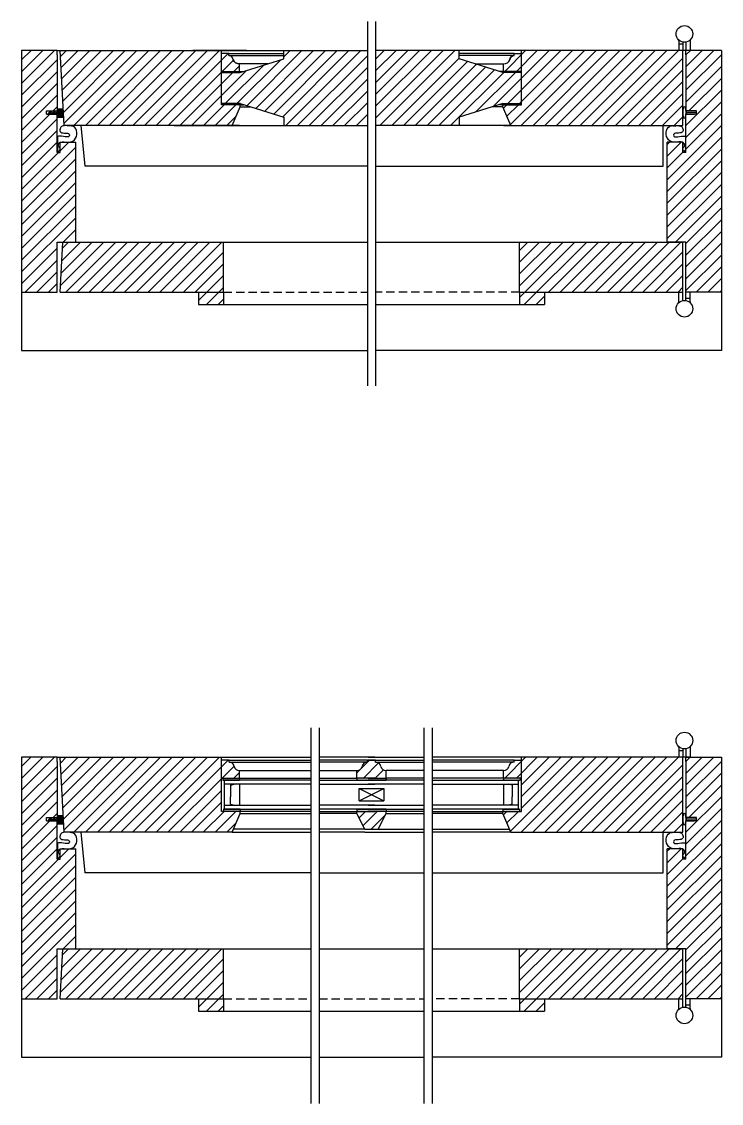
# Model space of a CAD drawing. Header units: inches. Extents: x 1985 to 11287, y 379 to 4336.
# Drawn here: x 7590.82 to 7611.83, y 3325.58 to 3358.05 of the extents above; entities that cross this region are included whole.
import ezdxf

# ---------------------------------------------------------------- set-up
doc = ezdxf.new("R2010")
doc.units = ezdxf.units.IN
doc.header["$MEASUREMENT"] = 0
doc.linetypes.add('HIDDEN', pattern=[0.375, 0.25, -0.125])
for name, color, linetype in [('glass 99', 6, 'CONTINUOUS'), ('glazing tape 99', 7, 'CONTINUOUS'), ('hardware 99', 94, 'CONTINUOUS'), ('hatch 99', 1, 'CONTINUOUS'), ('screen 99', 4, 'CONTINUOUS'), ('weatherstripping 99', 5, 'CONTINUOUS'), ('wood detail 99', 7, 'CONTINUOUS')]:
    doc.layers.add(name, color=color, linetype=linetype)
pattern_1 = [(45, (3330.23896, 5e-13), (-0.176776695, 0.176776695), [])]

msp = doc.modelspace()

# ---------------------------------------------------------------- hatches: boundary and pattern name
at = {"layer": 'glazing tape 99'}
h = msp.add_hatch(color=7, dxfattribs=at)
h.paths.add_polyline_path([(7596.820895, 3356.556291), (7596.820895, 3356.524991), (7597.359909, 3356.524991), (7597.359909, 3356.556291)])
h.paths.add_polyline_path([(7596.820895, 3355.587591), (7596.820895, 3355.556291), (7597.383409, 3355.556291), (7597.383409, 3355.587591)])
h = msp.add_hatch(color=7, dxfattribs=at)
h.paths.add_polyline_path([(7605.293691, 3356.556291), (7605.293691, 3356.524991), (7605.832705, 3356.524991), (7605.832705, 3356.556291)])
h.paths.add_polyline_path([(7605.832705, 3355.556291), (7605.832705, 3355.587591), (7605.270191, 3355.587591), (7605.270191, 3355.556291)])
h = msp.add_hatch(color=7, dxfattribs=at)
h.paths.add_polyline_path([(7597.359868, 3335.341863), (7596.859868, 3335.341863), (7596.859868, 3335.279363), (7597.359868, 3335.279363)])
h.paths.add_polyline_path([(7597.383368, 3334.404363), (7596.883368, 3334.404363), (7596.883368, 3334.341863), (7597.383368, 3334.341863)])
h = msp.add_hatch(color=7, dxfattribs=at)
h.paths.add_polyline_path([(7601.764308, 3335.341863), (7601.228593, 3335.341863), (7600.889308, 3335.341863), (7600.889308, 3335.279363), (7601.425022, 3335.279363), (7601.764308, 3335.279363)])
h.paths.add_polyline_path([(7601.764308, 3334.404363), (7601.228593, 3334.404363), (7600.889308, 3334.404363), (7600.889308, 3334.341863), (7601.425022, 3334.341863), (7601.764308, 3334.341863)])
h = msp.add_hatch(color=7, dxfattribs=at)
h.paths.add_polyline_path([(7605.793747, 3335.341863), (7605.293747, 3335.341863), (7605.293747, 3335.279363), (7605.793747, 3335.279363)])
h.paths.add_polyline_path([(7605.770247, 3334.404363), (7605.270247, 3334.404363), (7605.270247, 3334.341863), (7605.770247, 3334.341863)])
at = {"layer": 'hatch 99'}
h = msp.add_hatch(dxfattribs=at)
h.set_pattern_fill('ANSI31', color=256, scale=2, style=0)
h.set_pattern_definition(pattern_1)
h.paths.add_polyline_path([(7592.445883, 3354.431291), (7591.977053, 3354.431291), (7591.977053, 3354.118827), (7591.883395, 3354.118827), (7591.883395, 3355.274791), (7591.570895, 3355.274791), (7591.570895, 3355.368791), (7591.883395, 3355.368791), (7591.883395, 3357.056291), (7591.883395, 3357.181291), (7590.820883, 3357.181291), (7590.820883, 3349.931291), (7591.883383, 3349.931291), (7591.883383, 3351.431291), (7592.445883, 3351.431291)])
h = msp.add_hatch(dxfattribs=at)
h.set_pattern_fill('ANSI31', color=256, scale=2, style=0)
h.set_pattern_definition(pattern_1)
h.paths.add_polyline_path([(7597.359909, 3356.782791, -0.33870461), (7597.176859, 3356.907791, 0.411741612), (7597.044109, 3357.032791), (7597.044109, 3357.095291), (7596.820895, 3357.095291), (7596.820895, 3356.556291), (7597.359909, 3356.556291)], flags=17)
h.paths.add_polyline_path([(7596.820895, 3357.181291), (7595.726709, 3357.181291), (7591.977118, 3357.181291), (7592.095031, 3354.931291), (7597.142288, 3354.931291), (7597.383359, 3355.493791), (7597.383359, 3355.556291), (7596.820895, 3355.556291)])
h = msp.add_hatch(dxfattribs=at)
h.set_pattern_fill('ANSI31', color=256, scale=2, style=0)
h.set_pattern_definition(pattern_1)
h.paths.add_polyline_path([(7601.201808, 3357.181291), (7598.695909, 3357.181291), (7598.695909, 3356.931291), (7597.383409, 3356.524991), (7596.820895, 3356.524991), (7596.820895, 3355.587591), (7597.383409, 3355.587591), (7598.695909, 3355.181291), (7598.695909, 3354.931291), (7601.201808, 3354.931291)])
h = msp.add_hatch(dxfattribs=at)
h.set_pattern_fill('ANSI31', color=256, scale=2, style=0)
h.set_pattern_definition(pattern_1)
h.paths.add_polyline_path([(7610.676497, 3357.181291), (7605.832705, 3357.181291), (7605.832705, 3355.556291), (7605.270191, 3355.556291), (7605.270191, 3355.493791), (7605.511262, 3354.931291), (7610.676497, 3354.931291)])
h.paths.add_polyline_path([(7605.832705, 3357.095291), (7605.609491, 3357.095291), (7605.609491, 3357.032791), (7605.602801, 3357.032791, 0.396713131), (7605.476741, 3356.907791, -0.33870461), (7605.293691, 3356.782791), (7605.293691, 3356.556291), (7605.832705, 3356.556291)], flags=17)
h.paths.add_polyline_path([(7605.832705, 3356.524991), (7605.270191, 3356.524991), (7603.957691, 3356.931291), (7603.957691, 3357.181291), (7601.451808, 3357.181291), (7601.451808, 3354.931291), (7603.957691, 3354.931291), (7603.957691, 3355.181291), (7605.270191, 3355.587591), (7605.832705, 3355.587591)])
h = msp.add_hatch(dxfattribs=at)
h.set_pattern_fill('ANSI31', color=256, scale=2, style=0)
h.set_pattern_definition(pattern_1)
edge = h.paths.add_edge_path()
edge.add_line((7611.832732, 3357.181291), (7610.770224, 3357.181291))
edge.add_line((7610.770224, 3357.181291), (7610.770224, 3357.056291))
edge.add_line((7610.770224, 3357.056291), (7610.77022, 3357.056291))
edge.add_line((7610.77022, 3357.056291), (7610.770224, 3355.368791))
edge.add_line((7610.770224, 3355.368791), (7611.08272, 3355.368791))
edge.add_line((7611.08272, 3355.368791), (7611.08272, 3355.274791))
edge.add_line((7611.08272, 3355.274791), (7610.770224, 3355.274791))
edge.add_line((7610.770224, 3355.274791), (7610.770224, 3354.118827))
edge.add_line((7610.770224, 3354.118827), (7610.676562, 3354.118827))
edge.add_line((7610.676562, 3354.118827), (7610.676562, 3354.430731))
edge.add_spline(control_points=[(7610.503306, 3354.432968), (7610.575191, 3354.447544), (7610.703114, 3354.465183), (7610.742852, 3354.301099), (7610.652061, 3354.258001), (7610.68922, 3354.168548), (7610.75926, 3354.124332)], knot_values=[0.002756706, 0.002756706, 0.002756706, 0.002756706, 0.162430415, 0.217787302, 0.327082606, 0.496812861, 0.496812861, 0.496812861, 0.496812861], degree=3, periodic=0)
edge.add_line((7610.675385, 3354.431291), (7610.207732, 3354.431291))
edge.add_line((7610.207732, 3354.431291), (7610.207732, 3351.431291))
edge.add_line((7610.207732, 3351.431291), (7610.770232, 3351.431291))
edge.add_line((7610.770232, 3351.431291), (7610.770232, 3349.931291))
edge.add_line((7610.770232, 3349.931291), (7611.832732, 3349.931291))
edge.add_line((7611.832732, 3349.931291), (7611.832732, 3357.181291))
h = msp.add_hatch(dxfattribs=at)
h.set_pattern_fill('ANSI31', color=1, scale=2, style=0)
h.set_pattern_definition([(45, (6268.97849, 4314.25378), (-0.176776695, 0.176776695), [])])
h.paths.add_polyline_path([(7596.883383, 3349.931291), (7596.883383, 3351.431291), (7592.055695, 3351.431291), (7591.977083, 3349.931291)])
h.paths.add_polyline_path([(7596.883383, 3349.556291), (7596.883383, 3349.931291), (7596.133383, 3349.931291), (7596.133383, 3349.556291)])
h.paths.add_polyline_path([(7606.520232, 3349.556291), (7606.520232, 3349.931291), (7605.770232, 3349.931291), (7605.770232, 3349.556291)])
h.paths.add_polyline_path([(7610.676532, 3349.931291), (7610.676532, 3351.431291), (7605.770232, 3351.431291), (7605.770232, 3349.931291)])
h = msp.add_hatch(dxfattribs=at)
h.set_pattern_fill('ANSI31', color=256, scale=2, style=0)
h.set_pattern_definition(pattern_1)
h.paths.add_polyline_path([(7591.883395, 3334.060363), (7591.570895, 3334.060363), (7591.570895, 3334.154363), (7591.883395, 3334.154363), (7591.883395, 3335.841863), (7591.883395, 3335.966863), (7590.820883, 3335.966863), (7590.820883, 3328.716863), (7591.883383, 3328.716863), (7591.883383, 3330.216863), (7592.445883, 3330.216863), (7592.445883, 3333.216863), (7591.977053, 3333.216863), (7591.977053, 3332.904399), (7591.883395, 3332.904399)])
h = msp.add_hatch(dxfattribs=at)
h.set_pattern_fill('ANSI31', color=256, scale=2, style=0)
h.set_pattern_definition(pattern_1)
h.paths.add_polyline_path([(7597.359868, 3335.568363, -0.380557848), (7597.203139, 3335.696175, 0.374595674), (7597.050668, 3335.818363), (7597.050668, 3335.880863), (7596.820854, 3335.880863), (7596.820854, 3335.341863), (7597.359868, 3335.341863)], flags=17)
h.paths.add_polyline_path([(7596.820854, 3335.966863), (7591.977121, 3335.966863), (7592.095039, 3333.716863), (7597.142297, 3333.716863), (7597.383368, 3334.279363), (7597.383368, 3334.341863), (7596.820854, 3334.341863)])
h = msp.add_hatch(dxfattribs=at)
h.set_pattern_fill('ANSI31', color=256, scale=2, style=0)
h.set_pattern_definition(pattern_1)
h.paths.add_polyline_path([(7601.608058, 3335.693363, 0.375199902), (7601.451808, 3335.818363), (7601.451808, 3335.880863), (7601.228593, 3335.880863), (7601.201808, 3335.880863), (7601.201808, 3335.818363), (7601.188685, 3335.818363, 0.350781059), (7601.045558, 3335.693363, -0.375199902), (7600.889308, 3335.568363), (7600.889308, 3335.341863), (7601.425022, 3335.341863), (7601.764308, 3335.341863), (7601.764308, 3335.568363, -0.375199902)])
h.paths.add_polyline_path([(7601.764308, 3334.279363), (7601.764308, 3334.341863), (7601.228593, 3334.341863), (7600.889308, 3334.341863), (7600.889308, 3334.279363), (7601.130379, 3333.802863), (7601.523236, 3333.802863)])
h = msp.add_hatch(dxfattribs=at)
h.set_pattern_fill('ANSI31', color=256, scale=2, style=0)
h.set_pattern_definition(pattern_1)
h.paths.add_polyline_path([(7605.832761, 3335.880863), (7605.606247, 3335.880863), (7605.606247, 3335.818363), (7605.593125, 3335.818363, 0.350781059), (7605.449997, 3335.693363, -0.375199902), (7605.293747, 3335.568363), (7605.293747, 3335.341863), (7605.832761, 3335.341863)], flags=17)
h.paths.add_polyline_path([(7610.676497, 3335.966863), (7605.832761, 3335.966863), (7605.832761, 3334.341863), (7605.270247, 3334.341863), (7605.270247, 3334.279363), (7605.511318, 3333.716863), (7610.676497, 3333.716863)])
h = msp.add_hatch(dxfattribs=at)
h.set_pattern_fill('ANSI31', color=256, scale=2, style=0)
h.set_pattern_definition(pattern_1)
edge = h.paths.add_edge_path()
edge.add_line((7611.832732, 3335.966863), (7610.770224, 3335.966863))
edge.add_line((7610.770224, 3335.966863), (7610.770224, 3335.841863))
edge.add_line((7610.770224, 3335.841863), (7610.77022, 3335.841863))
edge.add_line((7610.77022, 3335.841863), (7610.770224, 3334.154363))
edge.add_line((7610.770224, 3334.154363), (7611.08272, 3334.154363))
edge.add_line((7611.08272, 3334.154363), (7611.08272, 3334.060363))
edge.add_line((7611.08272, 3334.060363), (7610.770224, 3334.060363))
edge.add_line((7610.770224, 3334.060363), (7610.770224, 3332.904399))
edge.add_line((7610.770224, 3332.904399), (7610.676562, 3332.904399))
edge.add_line((7610.676562, 3332.904399), (7610.676562, 3333.216303))
edge.add_spline(control_points=[(7610.503306, 3333.218539), (7610.575191, 3333.233116), (7610.703114, 3333.250754), (7610.742852, 3333.086671), (7610.652061, 3333.043573), (7610.68922, 3332.954119), (7610.75926, 3332.909903)], knot_values=[0.002756706, 0.002756706, 0.002756706, 0.002756706, 0.162430415, 0.217787302, 0.327082606, 0.496812861, 0.496812861, 0.496812861, 0.496812861], degree=3, periodic=0)
edge.add_line((7610.675385, 3333.216863), (7610.207732, 3333.216863))
edge.add_line((7610.207732, 3333.216863), (7610.207732, 3330.216863))
edge.add_line((7610.207732, 3330.216863), (7610.770232, 3330.216863))
edge.add_line((7610.770232, 3330.216863), (7610.770232, 3328.716863))
edge.add_line((7610.770232, 3328.716863), (7611.832732, 3328.716863))
edge.add_line((7611.832732, 3328.716863), (7611.832732, 3335.966863))
h = msp.add_hatch(dxfattribs=at)
h.set_pattern_fill('ANSI31', color=1, scale=2, style=0)
h.set_pattern_definition([(45, (6268.97849, 4293.03935), (-0.176776695, 0.176776695), [])])
h.paths.add_polyline_path([(7596.883383, 3328.716863), (7596.883383, 3330.216863), (7592.055695, 3330.216863), (7591.977083, 3328.716863)])
h.paths.add_polyline_path([(7596.883383, 3328.341863), (7596.883383, 3328.716863), (7596.133383, 3328.716863), (7596.133383, 3328.341863)])
h.paths.add_polyline_path([(7606.520232, 3328.341863), (7606.520232, 3328.716863), (7605.770232, 3328.716863), (7605.770232, 3328.341863)])
h.paths.add_polyline_path([(7610.676532, 3328.716863), (7610.676532, 3330.216863), (7605.770232, 3330.216863), (7605.770232, 3328.716863)])
at = {"layer": 'weatherstripping 99', "lineweight": 30}
for points in [[(7591.914395, 3355.431291), (7591.883422, 3355.431291), (7591.883403, 3355.33577), (7591.849813, 3355.306043), (7591.790019, 3355.306043), (7591.833556, 3355.368291), (7591.805259, 3355.368291), (7591.761722, 3355.306043), (7591.682834, 3355.306043), (7591.72637, 3355.368291), (7591.698073, 3355.368291), (7591.631549, 3355.289543), (7591.631549, 3355.274791), (7591.883391, 3355.274791), (7591.883373, 3355.181291), (7591.914395, 3355.181291)], [(7591.914395, 3334.216863), (7591.883422, 3334.216863), (7591.883403, 3334.121342), (7591.849813, 3334.091615), (7591.790019, 3334.091615), (7591.833556, 3334.153863), (7591.805259, 3334.153863), (7591.761722, 3334.091615), (7591.682834, 3334.091615), (7591.72637, 3334.153863), (7591.698073, 3334.153863), (7591.631549, 3334.075115), (7591.631549, 3334.060363), (7591.883391, 3334.060363), (7591.883373, 3333.966863), (7591.914395, 3333.966863)]]:
    msp.add_hatch(color=5, dxfattribs=at).paths.add_polyline_path(points)
h = msp.add_hatch(dxfattribs=at)
h.set_pattern_fill('ANSI36', color=5, scale=0.125, angle=315, style=0)
h.set_pattern_definition([(0, (7779.706804, 1765.20934), (0.02734375, 0.015625), [0.0390625, -0.0078125, 0, -0.0078125])])
h.paths.add_polyline_path([(7592.068835, 3355.431291), (7591.914395, 3355.431291), (7591.914395, 3355.181291), (7592.081937, 3355.181291)])
h = msp.add_hatch(dxfattribs=at)
h.set_pattern_fill('ANSI36', color=5, scale=0.125, angle=315, style=0)
h.set_pattern_definition([(0, (7779.706804, 1743.994911), (0.02734375, 0.015625), [0.0390625, -0.0078125, 0, -0.0078125])])
h.paths.add_polyline_path([(7592.068835, 3334.216863), (7591.914395, 3334.216863), (7591.914395, 3333.966863), (7592.081937, 3333.966863)])

# ---------------------------------------------------------------- linework, layer by layer
at = {"layer": 'glass 99', "color": 6}
for p, q in [((7599.503643, 3335.279363), (7596.859868, 3335.279363)), ((7596.914554, 3334.404363), (7596.914554, 3335.279363)), ((7599.503643, 3335.154363), (7596.914554, 3335.154363)), ((7597.095488, 3335.124372), (7597.203271, 3335.154363)), ((7597.095488, 3335.124372), (7597.095488, 3334.779363)), ((7597.359868, 3335.154363), (7597.359868, 3334.529363)), ((7599.753643, 3335.279363), (7601.425022, 3335.279363)), ((7599.753643, 3335.154363), (7601.425022, 3335.154363)), ((7602.899972, 3335.279363), (7601.228593, 3335.279363)), ((7602.899972, 3335.154363), (7601.228593, 3335.154363)), ((7603.149972, 3335.279363), (7605.793747, 3335.279363)), ((7603.149972, 3335.154363), (7605.739061, 3335.154363)), ((7605.291373, 3335.154363), (7605.291373, 3334.529363)), ((7605.555753, 3335.124372), (7605.44797, 3335.154363)), ((7605.555753, 3335.124372), (7605.555753, 3334.779363)), ((7605.739061, 3334.404363), (7605.739061, 3335.279363)), ((7600.951808, 3334.654363), (7600.951808, 3335.029363)), ((7600.951808, 3335.029363), (7601.701808, 3335.029363)), ((7600.951808, 3334.654363), (7601.701808, 3335.029363)), ((7600.951808, 3335.029363), (7601.701808, 3334.654363)), ((7601.701808, 3335.029363), (7601.701808, 3334.654363)), ((7596.914554, 3334.529363), (7599.503643, 3334.529363)), ((7597.095488, 3334.559354), (7597.095488, 3334.779363)), ((7597.095488, 3334.559354), (7597.203271, 3334.529363)), ((7601.425022, 3334.529363), (7599.753643, 3334.529363)), ((7600.951808, 3334.654363), (7601.701808, 3334.654363)), ((7601.228593, 3334.529363), (7602.899972, 3334.529363)), ((7605.739061, 3334.529363), (7603.149972, 3334.529363)), ((7605.555753, 3334.559354), (7605.44797, 3334.529363)), ((7605.555753, 3334.559354), (7605.555753, 3334.779363)), ((7596.883368, 3334.404363), (7599.503643, 3334.404363)), ((7601.425022, 3334.404363), (7599.753643, 3334.404363)), ((7601.228593, 3334.404363), (7602.899972, 3334.404363)), ((7605.770247, 3334.404363), (7603.149972, 3334.404363))]:
    msp.add_line(p, q, dxfattribs=at)
at = {"layer": 'glazing tape 99', "color": 7}
for p, q in [((7596.859868, 3335.341863), (7596.859868, 3335.279363)), ((7597.359868, 3335.341863), (7597.359868, 3335.279363)), ((7605.293747, 3335.341863), (7605.293747, 3335.279363)), ((7605.793747, 3335.341863), (7605.793747, 3335.279363))]:
    msp.add_line(p, q, dxfattribs=at)
at = {"layer": 'glazing tape 99'}
for p, q in [((7596.859868, 3335.279363), (7597.359868, 3335.279363)), ((7600.889308, 3335.341863), (7600.889308, 3335.279363)), ((7600.889308, 3335.279363), (7601.764308, 3335.279363)), ((7601.764308, 3335.341863), (7601.764308, 3335.279363)), ((7605.293747, 3335.279363), (7605.793747, 3335.279363)), ((7597.383368, 3334.404363), (7596.883368, 3334.404363)), ((7596.883368, 3334.404363), (7596.883368, 3334.341863)), ((7597.383368, 3334.404363), (7597.383368, 3334.341863)), ((7600.889308, 3334.404363), (7600.889308, 3334.341863)), ((7600.889308, 3334.404363), (7601.425022, 3334.404363)), ((7601.764308, 3334.404363), (7601.228593, 3334.404363)), ((7601.764308, 3334.404363), (7601.764308, 3334.341863)), ((7605.270247, 3334.404363), (7605.770247, 3334.404363)), ((7605.270247, 3334.404363), (7605.270247, 3334.341863)), ((7605.770247, 3334.404363), (7605.770247, 3334.341863))]:
    msp.add_line(p, q, dxfattribs=at)
at = {"layer": 'hardware 99', "color": 94}
for p, q in [((7610.551497, 3357.474579), (7610.551497, 3357.181291)), ((7610.676497, 3357.368791), (7610.551497, 3357.368791)), ((7610.676497, 3357.435723), (7610.676497, 3357.181291)), ((7610.770224, 3357.435723), (7610.770224, 3357.181291)), ((7610.895224, 3357.474579), (7610.895224, 3357.181291)), ((7610.551505, 3349.638004), (7610.551505, 3349.931291)), ((7610.676505, 3349.67686), (7610.676505, 3349.931291)), ((7610.770232, 3349.67686), (7610.770232, 3349.931291)), ((7610.770232, 3349.743791), (7610.895232, 3349.743791)), ((7610.895232, 3349.638004), (7610.895232, 3349.931291)), ((7610.551497, 3336.260151), (7610.551497, 3335.966863)), ((7610.676497, 3336.154363), (7610.551497, 3336.154363)), ((7610.676497, 3336.221295), (7610.676497, 3335.966863)), ((7610.770224, 3336.221295), (7610.770224, 3335.966863)), ((7610.895224, 3336.260151), (7610.895224, 3335.966863)), ((7610.551505, 3328.423576), (7610.551505, 3328.716863)), ((7610.676505, 3328.462432), (7610.676505, 3328.716863)), ((7610.770232, 3328.462432), (7610.770232, 3328.716863)), ((7610.895232, 3328.423576), (7610.895232, 3328.716863)), ((7610.770232, 3328.529363), (7610.895232, 3328.529363))]:
    msp.add_line(p, q, dxfattribs=at)
at = {"layer": 'hardware 99'}
msp.add_line((7610.885641, 3335.966863), (7610.770224, 3335.966863), dxfattribs=at)
at = {"layer": 'hardware 99', "color": 94}
for centre in [(7610.723361, 3357.681291), (7610.723368, 3349.431291), (7610.723361, 3336.466863), (7610.723368, 3328.216863)]:
    msp.add_circle(centre, 0.25, dxfattribs=at)
for centre, start, end in [((7610.488997, 3357.474579), 0, 41.4128763), ((7610.957724, 3357.474579), 138.5871237, 180), ((7610.489005, 3349.638004), 318.5871237, 0), ((7610.957732, 3349.638004), 180, 221.4128763), ((7610.488997, 3336.260151), 0, 41.4128763), ((7610.957724, 3336.260151), 138.5871237, 180), ((7610.489005, 3328.423576), 318.5871237, 0), ((7610.957732, 3328.423576), 180, 221.4128763)]:
    msp.add_arc(centre, 0.0625, start, end, dxfattribs=at)
at = {"layer": 'screen 99', "color": 4, "linetype": 'HIDDEN'}
for p, q in [((7596.883383, 3349.931291), (7601.201808, 3349.931291)), ((7605.770232, 3349.931291), (7601.451808, 3349.931291)), ((7596.883383, 3328.716863), (7599.503643, 3328.716863)), ((7599.753643, 3328.716863), (7602.899972, 3328.716863)), ((7605.770232, 3328.716863), (7603.149972, 3328.716863))]:
    msp.add_line(p, q, dxfattribs=at)
at = {"layer": 'weatherstripping 99', "color": 5, "lineweight": 30}
for p, q in [((7591.631549, 3355.289543), (7591.698073, 3355.368291)), ((7591.631549, 3355.289543), (7591.631549, 3355.274791)), ((7591.631549, 3355.274791), (7591.631549, 3355.289543)), ((7591.883391, 3355.274791), (7591.631549, 3355.274791)), ((7591.682834, 3355.306043), (7591.72637, 3355.368291)), ((7591.761722, 3355.306043), (7591.682834, 3355.306043)), ((7591.698073, 3355.368291), (7591.72637, 3355.368291)), ((7591.761722, 3355.306043), (7591.805259, 3355.368291)), ((7591.790019, 3355.306043), (7591.833556, 3355.368291)), ((7591.849813, 3355.306043), (7591.790019, 3355.306043)), ((7591.805259, 3355.368291), (7591.833556, 3355.368291)), ((7591.883403, 3355.33577), (7591.849813, 3355.306043)), ((7591.883391, 3355.274791), (7591.883373, 3355.181291)), ((7591.883422, 3355.431291), (7591.883403, 3355.33577)), ((7591.883422, 3355.431291), (7592.068835, 3355.431291)), ((7591.914395, 3355.181291), (7591.914395, 3355.431291)), ((7592.081937, 3355.181291), (7592.068835, 3355.431291)), ((7611.053316, 3355.321791), (7610.772066, 3355.321791)), ((7591.883373, 3355.181291), (7592.081937, 3355.181291)), ((7591.894355, 3354.598118), (7591.894355, 3354.124332)), ((7610.75926, 3354.598118), (7610.75926, 3354.124332)), ((7591.631549, 3334.075115), (7591.698073, 3334.153863)), ((7591.682834, 3334.091615), (7591.72637, 3334.153863)), ((7591.698073, 3334.153863), (7591.72637, 3334.153863)), ((7591.761722, 3334.091615), (7591.805259, 3334.153863)), ((7591.790019, 3334.091615), (7591.833556, 3334.153863)), ((7591.805259, 3334.153863), (7591.833556, 3334.153863)), ((7591.883422, 3334.216863), (7591.883403, 3334.121342)), ((7591.883422, 3334.216863), (7592.068835, 3334.216863)), ((7591.914395, 3333.966863), (7591.914395, 3334.216863)), ((7592.081937, 3333.966863), (7592.068835, 3334.216863)), ((7591.631549, 3334.075115), (7591.631549, 3334.060363)), ((7591.631549, 3334.060363), (7591.631549, 3334.075115)), ((7591.883391, 3334.060363), (7591.631549, 3334.060363)), ((7591.761722, 3334.091615), (7591.682834, 3334.091615)), ((7591.849813, 3334.091615), (7591.790019, 3334.091615)), ((7591.883403, 3334.121342), (7591.849813, 3334.091615)), ((7591.883391, 3334.060363), (7591.883373, 3333.966863)), ((7591.883373, 3333.966863), (7592.081937, 3333.966863)), ((7611.053316, 3334.107363), (7610.772066, 3334.107363)), ((7591.894355, 3333.38369), (7591.894355, 3332.909903)), ((7610.75926, 3333.38369), (7610.75926, 3332.909903))]:
    msp.add_line(p, q, dxfattribs=at)
at = {"layer": 'weatherstripping 99'}
for p, q in [((7610.772066, 3355.368791), (7610.772066, 3355.274791)), ((7610.772066, 3334.154363), (7610.772066, 3334.060363))]:
    msp.add_line(p, q, dxfattribs=at)
at = {"layer": 'weatherstripping 99', "color": 5, "lineweight": 30}
for centre, radius, start, end in [((7612.168651, 3355.321791), 1.490314, 175.5422501, 184.4577651), ((7610.719485, 3355.451963), 0.039346, 44.9078748, 201.3716879), ((7610.255027, 3355.321794), 0.517039, 342.211976, 17.7871245), ((7592.277655, 3354.648245), 0.272391, 68.1531508, 90.3367326), ((7610.37596, 3354.648245), 0.272391, 89.6632674, 111.8468492), ((7610.719485, 3355.19162), 0.039346, 158.6283299, 315.092152), ((7612.168651, 3334.107363), 1.490314, 175.5422501, 184.4577651), ((7610.719485, 3334.237535), 0.039346, 44.9078748, 201.3716879), ((7610.255027, 3334.107366), 0.517039, 342.211976, 17.7871245), ((7610.719485, 3333.977192), 0.039346, 158.6283299, 315.092152), ((7592.277655, 3333.433816), 0.272391, 68.1531508, 90.3367326), ((7610.37596, 3333.433816), 0.272391, 89.6632674, 111.8468492)]:
    msp.add_arc(centre, radius, start, end, dxfattribs=at)
for points, knots in [([(7592.276054, 3354.920631), (7592.139046, 3354.931706), (7592.044763, 3354.92501), (7591.98246, 3354.881268), (7591.937451, 3354.652989), (7592.260411, 3354.748921), (7592.262048, 3354.524082), (7591.950297, 3354.646495), (7591.894355, 3354.598118)], [0, 0, 0, 0, 0.083614321, 0.208464293, 0.316031641, 0.607589822, 0.683535209, 1.009413891, 1.009413891, 1.009413891, 1.009413891]), ([(7610.377561, 3354.920631), (7610.514569, 3354.931706), (7610.608852, 3354.92501), (7610.671155, 3354.881268), (7610.716164, 3354.652989), (7610.393204, 3354.748921), (7610.391567, 3354.524082), (7610.703318, 3354.646495), (7610.75926, 3354.598118)], [0, 0, 0, 0, 0.083614321, 0.208464293, 0.316031641, 0.607589822, 0.683535209, 1.009413891, 1.009413891, 1.009413891, 1.009413891]), ([(7592.150309, 3354.432968), (7592.250545, 3354.436389), (7592.499983, 3354.436169), (7592.50654, 3354.849644), (7592.379019, 3354.901073)], [0, 0, 0, 0, 0.2460489598, 0.6041502785, 0.6041502785, 0.6041502785, 0.6041502785]), ([(7610.503306, 3354.432968), (7610.40307, 3354.436389), (7610.153632, 3354.436169), (7610.147075, 3354.849644), (7610.274596, 3354.901073)], [0, 0, 0, 0, 0.2460489598, 0.6041502785, 0.6041502785, 0.6041502785, 0.6041502785]), ([(7591.894355, 3354.124332), (7591.964395, 3354.168548), (7592.001554, 3354.258001), (7591.910763, 3354.301099), (7591.950501, 3354.465183), (7592.078424, 3354.447544), (7592.150309, 3354.432968)], [0.0027567057, 0.0027567057, 0.0027567057, 0.0027567057, 0.1724869609, 0.2817822642, 0.3371391511, 0.4968128609, 0.4968128609, 0.4968128609, 0.4968128609]), ([(7610.75926, 3354.124332), (7610.68922, 3354.168548), (7610.652061, 3354.258001), (7610.742852, 3354.301099), (7610.703114, 3354.465183), (7610.575191, 3354.447544), (7610.503306, 3354.432968)], [0.0027567057, 0.0027567057, 0.0027567057, 0.0027567057, 0.1724869609, 0.2817822642, 0.3371391511, 0.4968128609, 0.4968128609, 0.4968128609, 0.4968128609]), ([(7592.276054, 3333.706203), (7592.139046, 3333.717278), (7592.044763, 3333.710582), (7591.98246, 3333.66684), (7591.937451, 3333.43856), (7592.260411, 3333.534493), (7592.262048, 3333.309654), (7591.950297, 3333.432067), (7591.894355, 3333.38369)], [0, 0, 0, 0, 0.083614321, 0.208464293, 0.316031641, 0.607589822, 0.683535209, 1.009413891, 1.009413891, 1.009413891, 1.009413891]), ([(7592.150309, 3333.218539), (7592.250545, 3333.22196), (7592.499983, 3333.22174), (7592.50654, 3333.635215), (7592.379019, 3333.686645)], [0, 0, 0, 0, 0.2460489598, 0.6041502785, 0.6041502785, 0.6041502785, 0.6041502785]), ([(7610.503306, 3333.218539), (7610.40307, 3333.22196), (7610.153632, 3333.22174), (7610.147075, 3333.635215), (7610.274596, 3333.686645)], [0, 0, 0, 0, 0.2460489598, 0.6041502785, 0.6041502785, 0.6041502785, 0.6041502785]), ([(7610.377561, 3333.706203), (7610.514569, 3333.717278), (7610.608852, 3333.710582), (7610.671155, 3333.66684), (7610.716164, 3333.43856), (7610.393204, 3333.534493), (7610.391567, 3333.309654), (7610.703318, 3333.432067), (7610.75926, 3333.38369)], [0, 0, 0, 0, 0.083614321, 0.208464293, 0.316031641, 0.607589822, 0.683535209, 1.009413891, 1.009413891, 1.009413891, 1.009413891]), ([(7591.894355, 3332.909903), (7591.964395, 3332.954119), (7592.001554, 3333.043573), (7591.910763, 3333.086671), (7591.950501, 3333.250754), (7592.078424, 3333.233116), (7592.150309, 3333.218539)], [0.0027567057, 0.0027567057, 0.0027567057, 0.0027567057, 0.1724869609, 0.2817822642, 0.3371391511, 0.4968128609, 0.4968128609, 0.4968128609, 0.4968128609]), ([(7610.75926, 3332.909903), (7610.68922, 3332.954119), (7610.652061, 3333.043573), (7610.742852, 3333.086671), (7610.703114, 3333.250754), (7610.575191, 3333.233116), (7610.503306, 3333.218539)], [0.0027567057, 0.0027567057, 0.0027567057, 0.0027567057, 0.1724869609, 0.2817822642, 0.3371391511, 0.4968128609, 0.4968128609, 0.4968128609, 0.4968128609])]:
    msp.add_open_spline(points, degree=3, knots=knots, dxfattribs=at)
at = {"layer": 'wood detail 99'}
for p, q in [((7601.201808, 3358.049786), (7601.201808, 3347.114338)), ((7601.451808, 3358.049786), (7601.451808, 3347.114338)), ((7591.883395, 3357.056291), (7591.883395, 3355.368791)), ((7592.095031, 3354.931291), (7591.977118, 3357.181291)), ((7595.726709, 3357.181291), (7596.820895, 3357.181291)), ((7597.576368, 3357.181291), (7595.959188, 3357.181291)), ((7596.820895, 3357.181291), (7598.852059, 3357.181291)), ((7596.820895, 3357.181291), (7598.581574, 3357.181291)), ((7596.820895, 3357.181291), (7598.695909, 3357.181291)), ((7597.383409, 3356.524991), (7598.695909, 3356.931291)), ((7598.695909, 3357.181291), (7601.201858, 3357.181291)), ((7598.695909, 3356.931291), (7598.695909, 3357.181291)), ((7598.852059, 3357.181291), (7601.201808, 3357.181291)), ((7603.957691, 3357.181291), (7601.451808, 3357.181291)), ((7605.832705, 3357.181291), (7603.957691, 3357.181291)), ((7603.957691, 3356.931291), (7603.957691, 3357.181291)), ((7605.270191, 3356.524991), (7603.957691, 3356.931291)), ((7605.832705, 3357.181291), (7604.072026, 3357.181291)), ((7610.676497, 3354.931291), (7610.676497, 3357.181291)), ((7610.77022, 3357.056291), (7610.770224, 3355.368791)), ((7611.832732, 3357.181291), (7610.770224, 3357.181291)), ((7597.945909, 3356.782791), (7597.359909, 3356.782791)), ((7598.216199, 3356.782791), (7597.359909, 3356.782791)), ((7604.437401, 3356.782791), (7605.293691, 3356.782791)), ((7604.707691, 3356.782791), (7605.293691, 3356.782791)), ((7597.383409, 3355.587591), (7596.820895, 3355.587591)), ((7597.383409, 3355.493791), (7597.383409, 3355.587591)), ((7597.383409, 3355.587591), (7598.695909, 3355.181291)), ((7605.270191, 3355.587591), (7603.957691, 3355.181291)), ((7605.270191, 3355.493791), (7605.270191, 3355.587591)), ((7605.270191, 3355.587591), (7605.832705, 3355.587591)), ((7591.570895, 3355.368791), (7591.883391, 3355.368791)), ((7591.570895, 3355.274791), (7591.883391, 3355.274791)), ((7597.383359, 3355.556291), (7596.820895, 3355.556291)), ((7597.383359, 3355.556291), (7596.820895, 3355.556291)), ((7597.383409, 3355.556291), (7596.820895, 3355.556291)), ((7597.383409, 3355.556291), (7596.820895, 3355.556291)), ((7597.383409, 3355.556291), (7596.820895, 3355.556291)), ((7597.383359, 3355.493791), (7597.383359, 3355.556291)), ((7597.383359, 3355.493791), (7597.383359, 3355.556291)), ((7597.383409, 3355.493791), (7597.383409, 3355.556291)), ((7597.383409, 3355.493791), (7597.383409, 3355.556291)), ((7597.383409, 3355.493791), (7597.686418, 3355.493791)), ((7605.270191, 3355.493791), (7604.967182, 3355.493791)), ((7605.270191, 3355.493791), (7605.270191, 3355.556291)), ((7605.270191, 3355.556291), (7605.832705, 3355.556291)), ((7605.270191, 3355.556291), (7605.832705, 3355.556291)), ((7605.270191, 3355.493791), (7605.270191, 3355.556291)), ((7605.270191, 3355.556291), (7605.832705, 3355.556291)), ((7611.08272, 3355.368791), (7610.770224, 3355.368791)), ((7611.08272, 3355.274791), (7610.770224, 3355.274791)), ((7595.400816, 3354.931291), (7597.142288, 3354.931291)), ((7597.142288, 3354.931291), (7598.852059, 3354.931291)), ((7597.142288, 3354.931291), (7601.201808, 3354.931291)), ((7597.142338, 3354.931291), (7598.581574, 3354.931291)), ((7597.142338, 3354.931291), (7601.201858, 3354.931291)), ((7597.142338, 3354.931291), (7598.695909, 3354.931291)), ((7597.366597, 3354.931291), (7601.201808, 3354.931291)), ((7598.695909, 3355.181291), (7598.695909, 3354.931291)), ((7598.695909, 3354.931291), (7601.201858, 3354.931291)), ((7598.852059, 3354.931291), (7601.201808, 3354.931291)), ((7605.287018, 3354.931291), (7601.451808, 3354.931291)), ((7605.511262, 3354.931291), (7601.451808, 3354.931291)), ((7603.957691, 3354.931291), (7601.451808, 3354.931291)), ((7603.957691, 3355.181291), (7603.957691, 3354.931291)), ((7605.511262, 3354.931291), (7603.957691, 3354.931291)), ((7605.511262, 3354.931291), (7604.072026, 3354.931291)), ((7610.082832, 3353.712291), (7610.082832, 3354.931291)), ((7591.883383, 3351.431291), (7592.445883, 3351.431291)), ((7610.770232, 3351.431291), (7610.207732, 3351.431291)), ((7590.820883, 3349.931291), (7590.820883, 3348.181291)), ((7590.820883, 3349.931291), (7591.883383, 3349.931291)), ((7611.832732, 3349.931291), (7610.770232, 3349.931291)), ((7611.832732, 3349.931291), (7611.832732, 3348.181291)), ((7590.820883, 3348.181291), (7601.201808, 3348.181291)), ((7611.832732, 3348.181291), (7601.451808, 3348.181291)), ((7599.503643, 3336.84461), (7599.503643, 3325.57548)), ((7599.753643, 3336.84461), (7599.753643, 3325.57548)), ((7602.899972, 3336.84461), (7602.899972, 3325.57548)), ((7603.149972, 3336.84461), (7603.149972, 3325.57548)), ((7591.883395, 3335.841863), (7591.883395, 3334.154363)), ((7592.095039, 3333.716863), (7591.977121, 3335.966863)), ((7596.820854, 3335.966863), (7599.503643, 3335.966863)), ((7597.050668, 3335.880863), (7599.503643, 3335.880863)), ((7597.050668, 3335.818363), (7599.503643, 3335.818363)), ((7601.425022, 3335.966863), (7599.753643, 3335.966863)), ((7601.201808, 3335.880863), (7599.753643, 3335.880863)), ((7601.201808, 3335.818363), (7599.753643, 3335.818363)), ((7601.228593, 3335.966863), (7602.899972, 3335.966863)), ((7601.451808, 3335.880863), (7602.899972, 3335.880863)), ((7601.451808, 3335.818363), (7602.899972, 3335.818363)), ((7605.832761, 3335.966863), (7603.149972, 3335.966863)), ((7605.606247, 3335.880863), (7603.149972, 3335.880863)), ((7605.606247, 3335.818363), (7603.149972, 3335.818363)), ((7610.676497, 3333.716863), (7610.676497, 3335.966863)), ((7610.77022, 3335.841863), (7610.770224, 3334.154363)), ((7597.359868, 3335.568363), (7599.503643, 3335.568363)), ((7599.753643, 3335.568363), (7600.889308, 3335.568363)), ((7602.899972, 3335.568363), (7601.764308, 3335.568363)), ((7605.293747, 3335.568363), (7603.149972, 3335.568363)), ((7597.359868, 3335.341863), (7599.503643, 3335.341863)), ((7599.753643, 3335.341863), (7600.889308, 3335.341863)), ((7602.899972, 3335.341863), (7601.764308, 3335.341863)), ((7605.293747, 3335.341863), (7603.149972, 3335.341863)), ((7591.570895, 3334.154363), (7591.883391, 3334.154363)), ((7597.383368, 3334.341863), (7596.820854, 3334.341863)), ((7597.383368, 3334.279363), (7597.383368, 3334.341863)), ((7599.503643, 3334.341863), (7597.383368, 3334.341863)), ((7599.753643, 3334.341863), (7600.889308, 3334.341863)), ((7600.889308, 3334.341863), (7601.425022, 3334.341863)), ((7600.889308, 3334.279363), (7600.889308, 3334.341863)), ((7601.764308, 3334.341863), (7601.228593, 3334.341863)), ((7601.764308, 3334.279363), (7601.764308, 3334.341863)), ((7602.899972, 3334.341863), (7601.764308, 3334.341863)), ((7603.149972, 3334.341863), (7605.270247, 3334.341863)), ((7605.270247, 3334.341863), (7605.832761, 3334.341863)), ((7605.270247, 3334.279363), (7605.270247, 3334.341863)), ((7611.08272, 3334.154363), (7610.770224, 3334.154363)), ((7591.570895, 3334.060363), (7591.883391, 3334.060363)), ((7611.08272, 3334.060363), (7610.770224, 3334.060363)), ((7597.142297, 3333.716863), (7599.503643, 3333.716863)), ((7601.130379, 3333.716863), (7599.753643, 3333.716863)), ((7601.130379, 3333.802863), (7601.523236, 3333.802863)), ((7601.130379, 3333.716863), (7602.899972, 3333.716863)), ((7605.511318, 3333.716863), (7603.149972, 3333.716863)), ((7610.082832, 3332.497863), (7610.082832, 3333.716863)), ((7591.883383, 3330.216863), (7592.445883, 3330.216863)), ((7610.770232, 3330.216863), (7610.207732, 3330.216863)), ((7590.820883, 3328.716863), (7590.820883, 3326.966863)), ((7590.820883, 3328.716863), (7591.883383, 3328.716863)), ((7611.832732, 3328.716863), (7610.770232, 3328.716863)), ((7611.832732, 3328.716863), (7611.832732, 3326.966863)), ((7590.820883, 3326.966863), (7599.503643, 3326.966863)), ((7599.753643, 3326.966863), (7602.899972, 3326.966863)), ((7611.832732, 3326.966863), (7603.149972, 3326.966863))]:
    msp.add_line(p, q, dxfattribs=at)
at = {"layer": 'wood detail 99', "color": 0}
for p, q in [((7591.767974, 3357.181291), (7590.820883, 3357.181291)), ((7591.883391, 3357.181291), (7590.820883, 3357.181291)), ((7590.820883, 3357.181291), (7590.820883, 3349.931291)), ((7591.883391, 3357.181291), (7597.071954, 3357.181291)), ((7610.770224, 3357.181291), (7605.832705, 3357.181291)), ((7611.832732, 3357.181291), (7611.832732, 3349.931291)), ((7590.820883, 3356.681291), (7590.820883, 3355.368791)), ((7590.820883, 3356.681291), (7590.820883, 3355.368791)), ((7611.832732, 3356.681291), (7611.832732, 3355.368791)), ((7611.832732, 3356.681291), (7611.832732, 3355.368791)), ((7590.820883, 3356.243791), (7590.820883, 3355.368791)), ((7590.820883, 3356.243791), (7590.820883, 3355.368791)), ((7611.832732, 3356.243791), (7611.832732, 3355.368791)), ((7611.832732, 3356.243791), (7611.832732, 3355.368791)), ((7597.366597, 3354.931291), (7592.095031, 3354.931291)), ((7605.287018, 3354.931291), (7610.676497, 3354.931291)), ((7591.977053, 3354.431291), (7592.445883, 3354.431291)), ((7591.977053, 3354.118827), (7591.977053, 3354.431291)), ((7592.445883, 3351.431291), (7592.445883, 3354.431291)), ((7610.207732, 3351.431291), (7610.207732, 3354.431291)), ((7610.676562, 3354.431291), (7610.207732, 3354.431291)), ((7610.676562, 3354.118827), (7610.676562, 3354.431291)), ((7591.883391, 3354.118827), (7591.977053, 3354.118827)), ((7610.770224, 3354.118827), (7610.676562, 3354.118827)), ((7601.201808, 3353.712291), (7592.723121, 3353.712291)), ((7601.451808, 3353.712291), (7610.082832, 3353.712291)), ((7591.883383, 3349.931291), (7591.883383, 3351.431291)), ((7591.977083, 3349.931291), (7592.055695, 3351.431291)), ((7596.883383, 3349.931291), (7596.883383, 3351.431291)), ((7605.770232, 3349.931291), (7605.770232, 3351.431291)), ((7610.676532, 3349.931291), (7610.676532, 3351.431291)), ((7610.770232, 3349.931291), (7610.770232, 3351.431291)), ((7590.820883, 3335.966863), (7590.820883, 3328.716863)), ((7591.767974, 3335.966863), (7590.820883, 3335.966863)), ((7591.883391, 3335.966863), (7590.820883, 3335.966863)), ((7591.883391, 3335.966863), (7596.820854, 3335.966863)), ((7610.770224, 3335.966863), (7605.832761, 3335.966863)), ((7610.770224, 3335.966863), (7611.832732, 3335.966863)), ((7611.832732, 3335.966863), (7611.832732, 3328.716863)), ((7590.820883, 3335.466863), (7590.820883, 3334.154363)), ((7590.820883, 3335.466863), (7590.820883, 3334.154363)), ((7611.832732, 3335.466863), (7611.832732, 3334.154363)), ((7611.832732, 3335.466863), (7611.832732, 3334.154363)), ((7590.820883, 3335.029363), (7590.820883, 3334.154363)), ((7590.820883, 3335.029363), (7590.820883, 3334.154363)), ((7611.832732, 3335.029363), (7611.832732, 3334.154363)), ((7611.832732, 3335.029363), (7611.832732, 3334.154363)), ((7597.142297, 3333.716863), (7592.095039, 3333.716863)), ((7605.511318, 3333.716863), (7610.676497, 3333.716863)), ((7591.977053, 3333.216863), (7592.445883, 3333.216863)), ((7591.977053, 3332.904399), (7591.977053, 3333.216863)), ((7592.445883, 3330.216863), (7592.445883, 3333.216863)), ((7610.207732, 3330.216863), (7610.207732, 3333.216863)), ((7610.676562, 3333.216863), (7610.207732, 3333.216863)), ((7610.676562, 3332.904399), (7610.676562, 3333.216863)), ((7591.883391, 3332.904399), (7591.977053, 3332.904399)), ((7610.770224, 3332.904399), (7610.676562, 3332.904399)), ((7599.503643, 3332.497863), (7592.723121, 3332.497863)), ((7599.753643, 3332.497863), (7602.899972, 3332.497863)), ((7603.149972, 3332.497863), (7610.082832, 3332.497863)), ((7591.883383, 3328.716863), (7591.883383, 3330.216863)), ((7591.977083, 3328.716863), (7592.055695, 3330.216863)), ((7596.883383, 3328.716863), (7596.883383, 3330.216863)), ((7605.770232, 3328.716863), (7605.770232, 3330.216863)), ((7610.676532, 3328.716863), (7610.676532, 3330.216863)), ((7610.770232, 3328.716863), (7610.770232, 3330.216863))]:
    msp.add_line(p, q, dxfattribs=at)
at = {"layer": 'wood detail 99', "color": 7}
for p, q in [((7591.883395, 3357.056291), (7591.883395, 3357.181291)), ((7596.820895, 3355.556291), (7596.820895, 3357.181291)), ((7596.820895, 3355.556291), (7596.820895, 3357.181291)), ((7596.820895, 3355.556291), (7596.820895, 3357.181291)), ((7596.820895, 3355.556291), (7596.820895, 3357.181291)), ((7596.820895, 3355.556291), (7596.820895, 3357.181291)), ((7597.044109, 3357.095291), (7596.820895, 3357.095291)), ((7597.044109, 3357.032791), (7597.044109, 3357.095291)), ((7597.044109, 3357.095291), (7598.695909, 3357.095291)), ((7597.044109, 3357.032791), (7598.695909, 3357.032791)), ((7605.609491, 3357.095291), (7603.957691, 3357.095291)), ((7605.609491, 3357.032791), (7603.957691, 3357.032791)), ((7605.609491, 3357.032791), (7605.609491, 3357.095291)), ((7605.609491, 3357.095291), (7605.832705, 3357.095291)), ((7605.832705, 3355.556291), (7605.832705, 3357.181291)), ((7605.832705, 3355.556291), (7605.832705, 3357.181291)), ((7605.832705, 3355.556291), (7605.832705, 3357.181291)), ((7610.77022, 3357.056291), (7610.77022, 3357.181291)), ((7610.770224, 3357.056291), (7610.770224, 3357.181291)), ((7596.820895, 3356.556291), (7597.359909, 3356.556291)), ((7597.359909, 3356.524991), (7597.359909, 3356.782791)), ((7597.359909, 3356.556291), (7597.48452, 3356.556291)), ((7605.293691, 3356.556291), (7605.16908, 3356.556291)), ((7605.293691, 3356.524991), (7605.293691, 3356.782791)), ((7605.832705, 3356.556291), (7605.293691, 3356.556291)), ((7596.820895, 3356.524991), (7597.383409, 3356.524991)), ((7605.832705, 3356.524991), (7605.270191, 3356.524991)), ((7591.570895, 3355.274791), (7591.570895, 3355.368791)), ((7591.881549, 3355.274791), (7591.631549, 3355.274791)), ((7591.883395, 3354.118816), (7591.883395, 3355.274791)), ((7597.142288, 3354.931291), (7597.383359, 3355.493791)), ((7597.142288, 3354.931291), (7597.383359, 3355.493791)), ((7597.142338, 3354.931291), (7597.383409, 3355.493791)), ((7597.142338, 3354.931291), (7597.383409, 3355.493791)), ((7597.142338, 3354.931291), (7597.383409, 3355.493791)), ((7597.383409, 3355.556291), (7597.48452, 3355.556291)), ((7605.270191, 3355.556291), (7605.16908, 3355.556291)), ((7605.511262, 3354.931291), (7605.270191, 3355.493791)), ((7605.511262, 3354.931291), (7605.270191, 3355.493791)), ((7605.511262, 3354.931291), (7605.270191, 3355.493791)), ((7610.770224, 3354.118816), (7610.770224, 3355.274791)), ((7610.772066, 3355.274791), (7611.022066, 3355.274791)), ((7611.08272, 3355.274791), (7611.08272, 3355.368791)), ((7592.594983, 3354.931432), (7592.723121, 3353.712291)), ((7592.055695, 3351.431291), (7601.201808, 3351.431291)), ((7601.451808, 3351.431291), (7610.676532, 3351.431291)), ((7591.977083, 3349.931291), (7596.883383, 3349.931291)), ((7596.133383, 3349.931291), (7596.133383, 3349.556291)), ((7596.883383, 3349.931291), (7596.883383, 3349.556291)), ((7605.770232, 3349.931291), (7605.770232, 3349.556291)), ((7605.770232, 3349.931291), (7610.676532, 3349.931291)), ((7606.520232, 3349.931291), (7606.520232, 3349.556291)), ((7596.133383, 3349.556291), (7601.201808, 3349.556291)), ((7601.451808, 3349.556291), (7606.520232, 3349.556291)), ((7591.883395, 3335.841863), (7591.883395, 3335.966863)), ((7596.820854, 3334.341863), (7596.820854, 3335.966863)), ((7597.050668, 3335.880863), (7596.820854, 3335.880863)), ((7597.050668, 3335.818363), (7597.050668, 3335.880863)), ((7601.201808, 3335.880863), (7601.425022, 3335.880863)), ((7601.201808, 3335.818363), (7601.201808, 3335.880863)), ((7601.451808, 3335.880863), (7601.228593, 3335.880863)), ((7601.451808, 3335.818363), (7601.451808, 3335.880863)), ((7605.606247, 3335.880863), (7605.832761, 3335.880863)), ((7605.606247, 3335.818363), (7605.606247, 3335.880863)), ((7605.832761, 3334.341863), (7605.832761, 3335.966863)), ((7610.77022, 3335.841863), (7610.77022, 3335.966863)), ((7610.770224, 3335.841863), (7610.770224, 3335.966863)), ((7597.359868, 3335.341863), (7597.359868, 3335.568363)), ((7600.889308, 3335.341863), (7600.889308, 3335.568363)), ((7601.764308, 3335.341863), (7601.764308, 3335.568363)), ((7605.293747, 3335.341863), (7605.293747, 3335.568363)), ((7596.820854, 3335.341863), (7597.359868, 3335.341863)), ((7601.425022, 3335.341863), (7600.889308, 3335.341863)), ((7601.228593, 3335.341863), (7601.764308, 3335.341863)), ((7605.832761, 3335.341863), (7605.293747, 3335.341863)), ((7591.570895, 3334.060363), (7591.570895, 3334.154363)), ((7597.142297, 3333.716863), (7597.383368, 3334.279363)), ((7597.383368, 3334.279363), (7599.503643, 3334.279363)), ((7600.889308, 3334.279363), (7599.753643, 3334.279363)), ((7601.130379, 3333.802863), (7600.889308, 3334.279363)), ((7601.523236, 3333.802863), (7601.764308, 3334.279363)), ((7601.764308, 3334.279363), (7602.899972, 3334.279363)), ((7605.270247, 3334.279363), (7603.149972, 3334.279363)), ((7605.511318, 3333.716863), (7605.270247, 3334.279363)), ((7611.08272, 3334.060363), (7611.08272, 3334.154363)), ((7591.881549, 3334.060363), (7591.631549, 3334.060363)), ((7591.883395, 3332.904387), (7591.883395, 3334.060363)), ((7610.770224, 3332.904387), (7610.770224, 3334.060363)), ((7610.772066, 3334.060363), (7611.022066, 3334.060363)), ((7592.594983, 3333.717004), (7592.723121, 3332.497863)), ((7599.503643, 3333.802863), (7597.179154, 3333.802863)), ((7601.130379, 3333.802863), (7599.753643, 3333.802863)), ((7601.523236, 3333.802863), (7602.899972, 3333.802863)), ((7603.149972, 3333.802863), (7605.474461, 3333.802863)), ((7592.055695, 3330.216863), (7599.503643, 3330.216863)), ((7599.753643, 3330.216863), (7602.899972, 3330.216863)), ((7603.149972, 3330.216863), (7610.676532, 3330.216863)), ((7591.977083, 3328.716863), (7596.883383, 3328.716863)), ((7596.133383, 3328.716863), (7596.133383, 3328.341863)), ((7596.883383, 3328.716863), (7596.883383, 3328.341863)), ((7605.770232, 3328.716863), (7605.770232, 3328.341863)), ((7605.770232, 3328.716863), (7610.676532, 3328.716863)), ((7606.520232, 3328.716863), (7606.520232, 3328.341863)), ((7596.133383, 3328.341863), (7599.503643, 3328.341863)), ((7599.753643, 3328.341863), (7602.899972, 3328.341863)), ((7603.149972, 3328.341863), (7606.520232, 3328.341863))]:
    msp.add_line(p, q, dxfattribs=at)
for points in [[(7596.820895, 3356.556291), (7597.359909, 3356.556291), (7597.359909, 3356.782791, -0.33870461), (7597.176859, 3356.907791, 0.411741612), (7597.044109, 3357.032791), (7597.044109, 3357.095291), (7596.820895, 3357.095291)], [(7605.832705, 3356.556291), (7605.293691, 3356.556291), (7605.293691, 3356.782791, 0.33870461), (7605.476741, 3356.907791, -0.411741612), (7605.609491, 3357.032791), (7605.609491, 3357.095291), (7605.832705, 3357.095291)]]:
    msp.add_lwpolyline(points, format="xyb", dxfattribs=at)
for centre, radius, start, end in [((7597.047454, 3356.903353), 0.129481, 1.9642372, 91.480252), ((7597.350063, 3356.964902), 0.182376, 198.2489105, 273.0948202), ((7605.303537, 3356.964902), 0.182376, 266.9051798, 341.7510895), ((7605.606146, 3356.903353), 0.129481, 88.519748, 178.0357628), ((7597.0568, 3335.669791), 0.148699, 9.1212265, 92.3632261), ((7601.195246, 3335.666408), 0.152097, 87.5276362, 169.7919803), ((7601.458369, 3335.666408), 0.152097, 10.2080197, 92.4723638), ((7605.599686, 3335.666408), 0.152097, 87.5276362, 169.7919803), ((7597.353307, 3335.720318), 0.152097, 190.2080197, 272.4723638), ((7600.895869, 3335.720318), 0.152097, 267.5276362, 349.7919803), ((7601.757746, 3335.720318), 0.152097, 190.2080197, 272.4723638), ((7605.300308, 3335.720318), 0.152097, 267.5276362, 349.7919803)]:
    msp.add_arc(centre, radius, start, end, dxfattribs=at)

doc.saveas('drawing.dxf')
